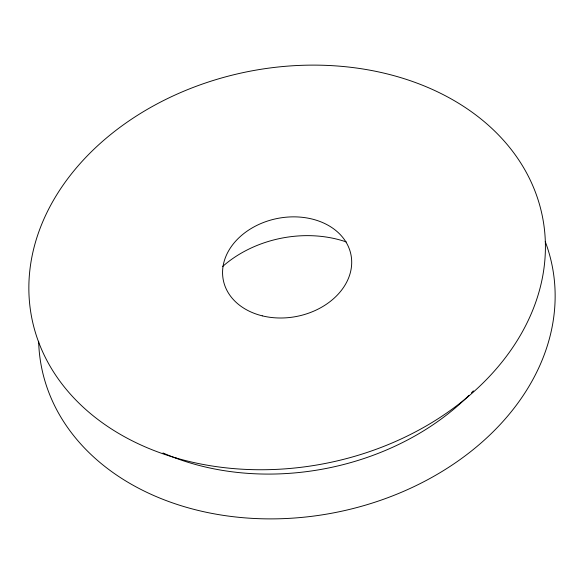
<?xml version="1.0" encoding="UTF-8"?>
<svg xmlns="http://www.w3.org/2000/svg" width="584" height="584" viewBox="0 0 584 584"><rect width="100%" height="100%" fill="white"/><g stroke="black" fill="none" stroke-linecap="round" stroke-linejoin="round"><path stroke-width="0.88" d="M222.665 266.457A104.12 79.877 -11.2 0 1 346.254 241.922M545.244 241.593A260.311 199.699 -11.2 0 1 335.245 512.548A260.311 199.699 -11.2 0 1 38.639 341.26M473.376 390.849A234.279 179.733 -11.2 0 1 471.456 392.842M468.857 395.47A234.279 179.733 -11.2 0 1 162.987 452.958M262.252 315.842A65.079 49.925 -11.2 0 0 351.174 255.909A65.079 49.925 -11.2 0 0 247.974 230.541A65.079 49.925 -11.2 0 0 262.252 315.842M176.098 457.995A260.311 199.699 -11.2 0 0 544.609 231.008A260.311 199.699 -11.2 0 0 140.708 113.296A260.311 199.699 -11.2 0 0 176.098 457.995"/></g></svg>
